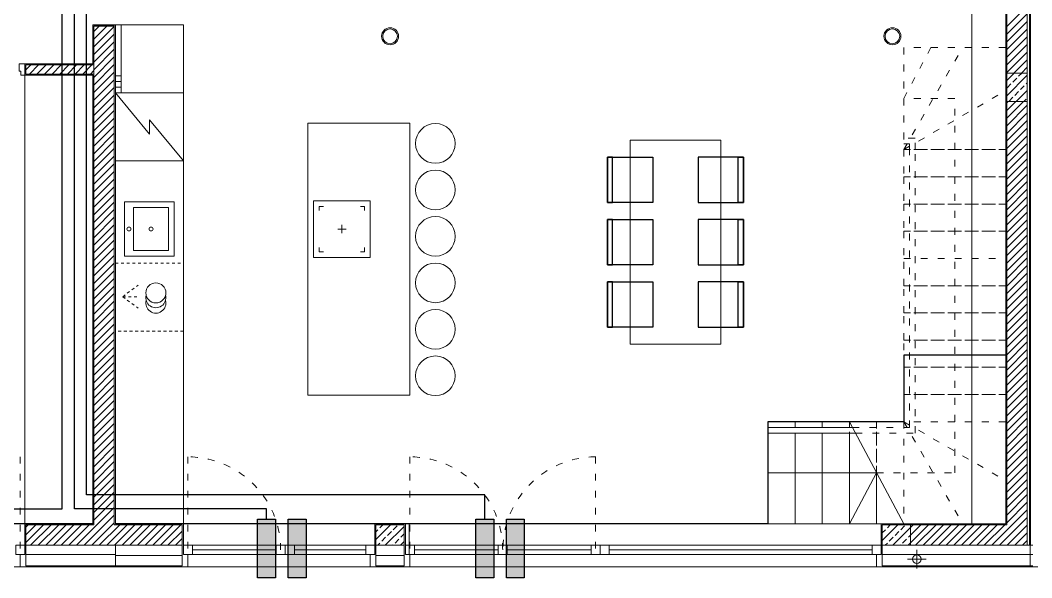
# Model space of a CAD drawing. Header units: millimetres. Extents: x 1780 to 154263, y -7240 to 17216.
# Drawn here: x 146291 to 147184, y 3028 to 3519 of the extents above; entities that cross this region are included whole.
import ezdxf

# ---------------------------------------------------------------- set-up
doc = ezdxf.new("R2010")
doc.units = ezdxf.units.MM
doc.linetypes.add('0.5_0.5', pattern=[1, 0.5, -0.5])
doc.linetypes.add('ACAD_ISO03W100', pattern=[30, 12, -18])
for name, color, linetype, lineweight in [('2d_SX_aranżacja drukowana', 200, 'Continuous', 5), ('2d_SX_aranżacja niedrukowana', 191, 'Continuous', 5), ('2d_SX_gruba przekroje', 90, 'Continuous', 20), ('2d_SX_instalacje - kanalizacja opadowa', 130, 'Continuous', 5), ('2d_SX_oznaczenia', 40, 'Continuous', 0), ('2d_SX_stolarka drzwiowa', 211, 'Continuous', 5), ('2d_SX_stolarka okienna', 5, 'Continuous', 5), ('2d_SX_szraf', 251, 'Continuous', 0), ('2d_SX_warstwy', 181, 'Continuous', 9), ('2d_SX_widok', 10, 'Continuous', 9)]:
    doc.layers.add(name, color=color, linetype=linetype, lineweight=lineweight)
doc.layers.add('2d_SX_powierzchnia', color=251, linetype='Continuous', plot=False)
doc.layers.add('2d_SX_rewizja 18 września', color=210, linetype='Continuous')
doc.layers.add('60 instalacje elektryka', color=10, linetype='Continuous')
doc.linetypes.add('ZIGZAG', pattern='A,0.00254,-5.08,[131,ltypeshp.shx,S=5.08,R=0,X=-5.08,Y=0],-10.16,[131,ltypeshp.shx,S=5.08,R=180,X=5.08,Y=0],-5.08', length=20.32254)

# ---------------------------------------------------------------- blocks, each defined once
blk = doc.blocks.new('PDKLD B1')
at = {"layer": '2d_SX_szraf'}
h = blk.add_hatch(dxfattribs=at)
h.set_pattern_fill('ANSI31', color=8, scale=1.5, angle=90, style=0)
h.set_pattern_definition([(45, (4094.675, -11086.748), (-3.36759605, 3.36759605), [])])
h.paths.add_polyline_path([(111730.67, -12986.54), (111730.67, -12978.54), (111790.67, -12978.54), (111790.67, -12986.54)])
at = {"color": 8}
for points in [[(112244.06, -13059.83), (112284.06, -13059.83), (112284.06, -13099.83), (112244.06, -13099.83)], [(112244.06, -13099.83), (112248.5, -13099.83), (112248.5, -13059.83), (112244.06, -13059.83), (112244.06, -13059.83)], [(112364.06, -13059.83), (112324.06, -13059.83), (112324.06, -13099.83), (112364.06, -13099.83)], [(112364.06, -13099.83), (112359.61, -13099.83), (112359.61, -13059.83), (112364.06, -13059.83), (112364.06, -13059.83)], [(112244.06, -13114.83), (112284.06, -13114.83), (112284.06, -13154.83), (112244.06, -13154.83)], [(112244.06, -13154.83), (112248.5, -13154.83), (112248.5, -13114.83), (112244.06, -13114.83), (112244.06, -13114.83)], [(112364.06, -13114.83), (112324.06, -13114.83), (112324.06, -13154.83), (112364.06, -13154.83)], [(112364.06, -13154.83), (112359.61, -13154.83), (112359.61, -13114.83), (112364.06, -13114.83), (112364.06, -13114.83)], [(112244.06, -13169.83), (112284.06, -13169.83), (112284.06, -13209.83), (112244.06, -13209.83)], [(112244.06, -13209.83), (112248.5, -13209.83), (112248.5, -13169.83), (112244.06, -13169.83), (112244.06, -13169.83)], [(112364.06, -13169.83), (112324.06, -13169.83), (112324.06, -13209.83), (112364.06, -13209.83)], [(112364.06, -13209.83), (112359.61, -13209.83), (112359.61, -13169.83), (112364.06, -13169.83), (112364.06, -13169.83)]]:
    blk.add_lwpolyline(points, close=True, dxfattribs=at)
at = {"layer": '2d_SX_aranżacja drukowana', "color": 8}
for p, q in [((111809.67, -12943.26), (111869.67, -12943.26)), ((111809.67, -13383.26), (111809.67, -12943.26)), ((111869.67, -12943.26), (111869.67, -13383.26)), ((112069.67, -13029.76), (111979.67, -13029.76)), ((111979.67, -13029.76), (111979.67, -13269.76)), ((112069.67, -13269.76), (112069.67, -13029.76)), ((111979.67, -13269.76), (112069.67, -13269.76)), ((111869.67, -13383.26), (111809.67, -13383.26))]:
    blk.add_line(p, q, dxfattribs=at)
at = {"layer": '2d_SX_aranżacja drukowana', "color": 8, "ltscale": 5}
for points in [[(111869.67, -13003.26), (111869.67, -12943.26), (111809.67, -12943.26), (111809.67, -13003.26)], [(111809.67, -12993.26), (111809.67, -12988.26), (111814.67, -12988.26), (111814.67, -12993.26)], [(111809.67, -12998.26), (111809.67, -12993.26), (111814.67, -12993.26), (111814.67, -12998.26)], [(111809.67, -13003.26), (111809.67, -12998.26), (111814.67, -12998.26), (111814.67, -13003.26)]]:
    blk.add_lwpolyline(points, close=True, dxfattribs=at)
blk.add_lwpolyline([(111809.67, -13003.26), (111814.67, -13003.26), (111814.67, -12943.26)], dxfattribs=at)
at = {"layer": '2d_SX_aranżacja drukowana', "color": 8}
for points in [[(111869.67, -13003.26), (111809.67, -13003.26), (111809.67, -13063.26), (111869.67, -13063.26)], [(111861.67, -13147.26), (111861.67, -13099.26), (111817.67, -13099.26), (111817.67, -13147.26)], [(111984.67, -13098.26), (112034.67, -13098.26), (112034.67, -13148.26), (111984.67, -13148.26)], [(111856.67, -13142.26), (111856.67, -13104.26), (111825.67, -13104.26), (111825.67, -13142.26)]]:
    blk.add_lwpolyline(points, close=True, dxfattribs=at)
for points in [[(111869.67, -13063.26), (111839.67, -13026.86), (111839.67, -13039.66), (111809.67, -13003.26)], [(111989.67, -13106.97), (111989.67, -13103.26), (111993.39, -13103.26)], [(112029.67, -13106.97), (112029.67, -13103.26), (112025.96, -13103.26)], [(112009.67, -13119.54), (112009.67, -13123.26), (112005.96, -13123.26)], [(112013.39, -13123.26), (112009.67, -13123.26), (112009.67, -13126.97)], [(111989.67, -13139.54), (111989.67, -13143.26), (111993.39, -13143.26)], [(112029.67, -13139.54), (112029.67, -13143.26), (112025.96, -13143.26)]]:
    blk.add_lwpolyline(points, dxfattribs=at)
at = {"layer": '2d_SX_aranżacja drukowana', "color": 8, "linetype": '0.5_0.5', "ltscale": 5}
blk.add_lwpolyline([(111809.67, -13213.26), (111809.67, -13153.26), (111869.67, -13153.26), (111869.67, -13213.26)], close=True, dxfattribs=at)
for points in [[(111816.22, -13182.95), (111829.74, -13172.78)], [(111816.22, -13182.95), (111829.74, -13193.12)], [(111816.22, -13182.95), (111831.13, -13182.95)]]:
    blk.add_lwpolyline(points, dxfattribs=at)
at = {"layer": '2d_SX_aranżacja drukowana', "color": 8}
for centre, radius in [((111821.67, -13123.26), 1.75), ((111841.17, -13123.26), 1.75), ((111845.41, -13179.63), 8.84)]:
    blk.add_circle(centre, radius, dxfattribs=at)
for centre, start, end in [((111845.41, -13183.9), 166.04438, 13.95562), ((111845.41, -13188.63), 164.45458, 15.54542)]:
    blk.add_arc(centre, 8.84, start, end, dxfattribs=at)
at = {"layer": '2d_SX_aranżacja niedrukowana', "color": 8}
for p, q in [((112565.67, -12633.26), (112565.67, -13383.26)), ((111789.67, -12987.54), (111729.67, -12987.54)), ((111729.67, -12987.54), (111729.67, -13383.26)), ((111789.67, -13383.26), (111789.67, -12987.54)), ((112344.06, -13044.83), (112264.06, -13044.83)), ((112264.06, -13044.83), (112264.06, -13224.83)), ((112344.06, -13224.83), (112344.06, -13044.83)), ((112264.06, -13224.83), (112344.06, -13224.83)), ((111729.67, -13383.26), (111789.67, -13383.26))]:
    blk.add_line(p, q, dxfattribs=at)
at = {"layer": '2d_SX_aranżacja niedrukowana', "color": 8, "linetype": 'ACAD_ISO03W100', "ltscale": 0.5}
for p, q in [((112069.67, -13029.76), (112039.67, -13029.76)), ((112069.67, -13269.76), (112069.67, -13029.76)), ((112039.67, -13269.76), (112069.67, -13269.76))]:
    blk.add_line(p, q, dxfattribs=at)
at = {"layer": '2d_SX_aranżacja niedrukowana', "color": 8}
for centre in [(112092.17, -13047.76), (112092.17, -13088.76), (112092.17, -13088.76), (112092.17, -13129.76), (112092.17, -13170.76), (112092.17, -13211.76), (112092.17, -13252.76)]:
    blk.add_circle(centre, 17.5, dxfattribs=at)
at = {"layer": '2d_SX_gruba przekroje', "color": 8}
for p, q in [((112595.67, -13383.26), (112595.67, -12632.26)), ((111789.67, -12977.54), (111789.67, -12943.26)), ((111789.67, -12943.26), (111809.67, -12943.26)), ((111809.67, -12943.26), (111809.67, -13383.26)), ((111729.67, -12987.54), (111729.67, -12977.54)), ((111729.67, -12977.54), (111789.67, -12977.54)), ((111789.67, -12987.54), (111729.67, -12987.54)), ((111789.67, -13383.26), (111789.67, -12987.54)), ((111729.67, -13383.26), (111729.67, -13383.26)), ((111729.67, -13383.26), (111789.67, -13383.26)), ((111809.67, -13383.26), (111869.67, -13383.26)), ((111869.67, -13383.26), (111869.67, -13383.26)), ((112065.67, -13383.26), (112038.67, -13383.26)), ((112038.67, -13383.26), (112038.67, -13410.26)), ((112065.67, -13410.26), (112065.67, -13383.26)), ((112485.67, -13383.26), (112485.67, -13383.26)), ((112485.67, -13383.26), (112595.67, -13383.26)), ((111725.67, -13421.26), (111725.67, -13410.26)), ((111725.67, -13410.26), (111729.67, -13410.26)), ((111873.67, -13410.26), (111869.67, -13410.26)), ((111873.67, -13421.26), (111873.67, -13410.26)), ((112034.67, -13421.26), (112034.67, -13410.26)), ((112034.67, -13410.26), (112038.67, -13410.26)), ((112069.67, -13410.26), (112065.67, -13410.26)), ((112069.67, -13421.26), (112069.67, -13410.26)), ((112481.67, -13421.26), (112481.67, -13410.26)), ((112481.67, -13410.26), (112485.67, -13410.26)), ((111729.67, -13421.26), (111725.67, -13421.26)), ((111869.67, -13421.26), (111729.67, -13421.26)), ((111869.67, -13421.26), (111873.67, -13421.26)), ((112038.67, -13421.26), (112034.67, -13421.26)), ((112038.67, -13421.26), (112065.67, -13421.26)), ((112065.67, -13421.26), (112069.67, -13421.26)), ((112485.67, -13421.26), (112481.67, -13421.26)), ((112617.17, -13421.26), (112485.67, -13421.26)), ((112617.17, -13421.26), (112748.67, -13421.26))]:
    blk.add_line(p, q, dxfattribs=at)
for centre, radius in [((112052.17, -12953.26), 7.5), ((112052.17, -12953.26), 6.5), ((112495.67, -12953.26), 7.5), ((112495.67, -12953.26), 6.5)]:
    blk.add_circle(centre, radius, dxfattribs=at)
at = {"layer": '2d_SX_instalacje - kanalizacja opadowa', "color": 8}
for points in [[(112517.17, -13422.67), (112517.17, -13406.34)], [(112525.34, -13414.51), (112509.01, -13414.51)]]:
    blk.add_lwpolyline(points, dxfattribs=at)
blk.add_circle((112517.17, -13414.51), 3.75, dxfattribs=at)
at = {"layer": '2d_SX_oznaczenia', "color": 8, "linetype": 'ACAD_ISO03W100', "ltscale": 0.5}
for p, q in [((112505.67, -13008.26), (112529.57, -12963.26)), ((112550.67, -13008.26), (112505.67, -13008.26)), ((112550.67, -13338.26), (112550.67, -13008.26)), ((112481.67, -13338.26), (112550.67, -13338.26))]:
    blk.add_line(p, q, dxfattribs=at)
at = {"layer": '2d_SX_oznaczenia', "color": 8, "ltscale": 0.5}
for p, q in [((112505.67, -13383.26), (112457.67, -13293.26)), ((112385.67, -13338.26), (112481.67, -13338.26)), ((112481.67, -13338.26), (112457.67, -13383.26))]:
    blk.add_line(p, q, dxfattribs=at)
at = {"layer": '2d_SX_powierzchnia', "color": 8}
for p, q in [((112595.67, -12633.26), (112595.67, -13234.59)), ((111789.67, -12943.26), (111809.67, -12943.26)), ((111789.67, -12987.54), (111789.67, -13383.26)), ((112595.67, -13234.59), (112505.67, -13234.59)), ((112505.67, -13234.59), (112505.67, -13293.26)), ((112505.67, -13293.26), (112385.67, -13293.26)), ((112385.67, -13293.26), (112385.67, -13383.26)), ((111789.67, -13383.26), (111369.67, -13383.26)), ((112385.67, -13383.26), (111809.67, -13383.26))]:
    blk.add_line(p, q, dxfattribs=at)
at = {"layer": '2d_SX_stolarka drzwiowa', "color": 8}
blk.add_lwpolyline([(111726.17, -12987.54), (111729.67, -12987.54), (111729.67, -12977.54), (111724.67, -12977.54), (111724.67, -12984.04), (111726.17, -12984.04), (111726.17, -12987.54)], dxfattribs=at)
at = {"layer": '2d_SX_stolarka okienna', "color": 8, "linetype": 'ACAD_ISO03W100', "ltscale": 0.5}
for p, q in [((111725.67, -13324.26), (111725.67, -13406.26)), ((111873.67, -13324.26), (111873.67, -13406.26)), ((112069.67, -13324.26), (112069.67, -13406.26)), ((112233.67, -13324.26), (112233.67, -13406.26))]:
    blk.add_line(p, q, dxfattribs=at)
at = {"layer": '2d_SX_stolarka okienna', "color": 8}
for points in [[(111729.67, -13402.26), (111721.67, -13402.26), (111721.67, -13410.26), (111729.67, -13410.26), (111729.67, -13402.26)], [(111869.67, -13402.26), (111877.67, -13402.26), (111877.67, -13410.26), (111869.67, -13410.26), (111869.67, -13402.26)], [(111877.67, -13402.26), (111877.67, -13410.26), (111951.67, -13410.26), (111951.67, -13402.26)], [(111959.67, -13402.26), (111951.67, -13402.26), (111951.67, -13410.26), (111959.67, -13410.26), (111959.67, -13402.26)], [(111959.67, -13402.26), (111967.67, -13402.26), (111967.67, -13410.26), (111959.67, -13410.26), (111959.67, -13402.26)], [(111967.67, -13402.26), (111967.67, -13410.26), (112030.67, -13410.26), (112030.67, -13402.26)], [(112038.67, -13402.26), (112030.67, -13402.26), (112030.67, -13410.26), (112038.67, -13410.26), (112038.67, -13402.26)], [(112065.67, -13402.26), (112073.67, -13402.26), (112073.67, -13410.26), (112065.67, -13410.26), (112065.67, -13402.26)], [(112073.67, -13402.26), (112073.67, -13410.26), (112147.67, -13410.26), (112147.67, -13402.26)], [(112147.67, -13402.26), (112155.67, -13402.26), (112155.67, -13410.26), (112147.67, -13410.26), (112147.67, -13402.26)], [(112155.67, -13402.26), (112147.67, -13402.26), (112147.67, -13410.26), (112155.67, -13410.26), (112155.67, -13402.26)], [(112229.67, -13402.26), (112229.67, -13410.26), (112155.67, -13410.26), (112155.67, -13402.26)], [(112237.67, -13402.26), (112229.67, -13402.26), (112229.67, -13410.26), (112237.67, -13410.26), (112237.67, -13402.26)], [(112237.67, -13402.26), (112245.67, -13402.26), (112245.67, -13410.26), (112237.67, -13410.26), (112237.67, -13402.26)], [(112245.67, -13402.26), (112245.67, -13410.26), (112477.67, -13410.26), (112477.67, -13402.26)], [(112485.67, -13402.26), (112477.67, -13402.26), (112477.67, -13410.26), (112485.67, -13410.26), (112485.67, -13402.26)]]:
    blk.add_lwpolyline(points, close=True, dxfattribs=at)
for points in [[(111877.67, -13406.26), (111951.67, -13406.26)], [(111967.67, -13406.26), (112030.67, -13406.26)], [(112073.67, -13406.26), (112147.67, -13406.26)], [(112229.67, -13406.26), (112155.67, -13406.26)], [(112245.67, -13406.26), (112477.67, -13406.26)]]:
    blk.add_lwpolyline(points, dxfattribs=at)
at = {"layer": '2d_SX_stolarka okienna', "color": 8, "linetype": 'ACAD_ISO03W100', "ltscale": 0.5}
for centre, start, end in [((111873.51, -13406.33), 0.04855, 89.8832), ((112069.51, -13406.33), 0.04855, 89.8832), ((112233.84, -13406.33), 90.1168, 179.95145)]:
    blk.add_arc(centre, 82.07, start, end, dxfattribs=at)
at = {"layer": '2d_SX_szraf', "color": 8, "linetype": 'Continuous'}
for p, q in [((112596.67, -12944.73), (112614.67, -12926.73)), ((112596.67, -12951.46), (112614.67, -12933.46)), ((111790.67, -12949.08), (111795.49, -12944.26)), ((111790.67, -12955.81), (111802.23, -12944.26)), ((111790.67, -12962.55), (111808.67, -12944.55)), ((112596.67, -12958.2), (112614.67, -12940.2)), ((112596.67, -12964.93), (112614.67, -12946.93)), ((111790.67, -12969.28), (111808.67, -12951.28)), ((112596.67, -12971.67), (112614.67, -12953.67)), ((111790.67, -12976.02), (111808.67, -12958.02)), ((111790.67, -12982.75), (111808.67, -12964.75)), ((112596.67, -12978.4), (112614.67, -12960.4)), ((111790.67, -12989.49), (111808.67, -12971.49)), ((112596.67, -12985.14), (112614.67, -12967.14)), ((112602.79, -12985.76), (112614.67, -12973.87)), ((111790.67, -12996.22), (111808.67, -12978.22)), ((112609.52, -12985.76), (112614.67, -12980.61)), ((111790.67, -13002.96), (111808.67, -12984.96)), ((111790.67, -13009.69), (111808.67, -12991.69)), ((112596.67, -12992.16), (112603.07, -12985.76)), ((112596.67, -13005.63), (112614.67, -12987.63)), ((112601.98, -12993.59), (112605.34, -12990.22)), ((112607.03, -12988.54), (112609.81, -12985.76)), ((111790.67, -13016.43), (111808.67, -12998.43)), ((112596.93, -12998.64), (112600.29, -12995.27)), ((112603.66, -13005.38), (112607.03, -13002.01)), ((112605.02, -13010.76), (112614.67, -13001.1)), ((112608.71, -13000.32), (112612.08, -12996.96)), ((112613.76, -12995.27), (112614.67, -12994.36)), ((111790.67, -13023.16), (111808.67, -13005.16)), ((112596.67, -13011.92), (112597.83, -13010.76)), ((112596.67, -13018.65), (112604.57, -13010.76)), ((112596.67, -13025.39), (112611.3, -13010.76)), ((112598.61, -13010.43), (112601.98, -13007.06)), ((112611.75, -13010.76), (112613.76, -13008.74)), ((111790.67, -13029.9), (111808.67, -13011.9)), ((111790.67, -13036.64), (111808.67, -13018.64)), ((112596.67, -13032.12), (112614.67, -13014.12)), ((111790.67, -13043.37), (111808.67, -13025.37)), ((112596.67, -13038.86), (112614.67, -13020.86)), ((112596.67, -13045.59), (112614.67, -13027.59)), ((111790.67, -13050.11), (111808.67, -13032.11)), ((112596.67, -13052.33), (112614.67, -13034.33)), ((111790.67, -13056.84), (111808.67, -13038.84)), ((111790.67, -13063.58), (111808.67, -13045.58)), ((112596.67, -13059.06), (112614.67, -13041.06)), ((111790.67, -13070.31), (111808.67, -13052.31)), ((112596.67, -13065.8), (112614.67, -13047.8)), ((112596.67, -13072.53), (112614.67, -13054.53)), ((111790.67, -13077.05), (111808.67, -13059.05)), ((112596.67, -13079.27), (112614.67, -13061.27)), ((111790.67, -13083.78), (111808.67, -13065.78)), ((111790.67, -13090.52), (111808.67, -13072.52)), ((112596.67, -13086), (112614.67, -13068)), ((111790.67, -13097.25), (111808.67, -13079.25)), ((112596.67, -13092.74), (112614.67, -13074.74)), ((112596.67, -13099.47), (112614.67, -13081.47)), ((111790.67, -13103.99), (111808.67, -13085.99)), ((112596.67, -13106.21), (112614.67, -13088.21)), ((111790.67, -13110.72), (111808.67, -13092.72)), ((111790.67, -13117.46), (111808.67, -13099.46)), ((112596.67, -13112.95), (112614.67, -13094.95)), ((111790.67, -13124.19), (111808.67, -13106.19)), ((112596.67, -13119.68), (112614.67, -13101.68)), ((112596.67, -13126.42), (112614.67, -13108.42)), ((111790.67, -13130.93), (111808.67, -13112.93)), ((112596.67, -13133.15), (112614.67, -13115.15)), ((111790.67, -13137.66), (111808.67, -13119.66)), ((111790.67, -13144.4), (111808.67, -13126.4)), ((112596.67, -13139.89), (112614.67, -13121.89)), ((111790.67, -13151.13), (111808.67, -13133.13)), ((112596.67, -13146.62), (112614.67, -13128.62)), ((112596.67, -13153.36), (112614.67, -13135.36)), ((111790.67, -13157.87), (111808.67, -13139.87)), ((112596.67, -13160.09), (112614.67, -13142.09)), ((111790.67, -13164.6), (111808.67, -13146.6)), ((111790.67, -13171.34), (111808.67, -13153.34)), ((112596.67, -13166.83), (112614.67, -13148.83)), ((111790.67, -13178.07), (111808.67, -13160.07)), ((112596.67, -13173.56), (112614.67, -13155.56)), ((112596.67, -13180.3), (112614.67, -13162.3)), ((111790.67, -13184.81), (111808.67, -13166.81)), ((112596.67, -13187.03), (112614.67, -13169.03)), ((111790.67, -13191.54), (111808.67, -13173.54)), ((111790.67, -13198.28), (111808.67, -13180.28)), ((112596.67, -13193.77), (112614.67, -13175.77)), ((111790.67, -13205.01), (111808.67, -13187.01)), ((112596.67, -13200.5), (112614.67, -13182.5)), ((112596.67, -13207.24), (112614.67, -13189.24)), ((111790.67, -13211.75), (111808.67, -13193.75)), ((112596.67, -13213.97), (112614.67, -13195.97)), ((111790.67, -13218.49), (111808.67, -13200.49)), ((111790.67, -13225.22), (111808.67, -13207.22)), ((112596.67, -13220.71), (112614.67, -13202.71)), ((111790.67, -13231.96), (111808.67, -13213.96)), ((112596.67, -13227.44), (112614.67, -13209.44)), ((112596.67, -13234.18), (112614.67, -13216.18)), ((111790.67, -13238.69), (111808.67, -13220.69)), ((112596.67, -13240.91), (112614.67, -13222.91)), ((111790.67, -13245.43), (111808.67, -13227.43)), ((111790.67, -13252.16), (111808.67, -13234.16)), ((112596.67, -13247.65), (112614.67, -13229.65)), ((111790.67, -13258.9), (111808.67, -13240.9)), ((112596.67, -13254.38), (112614.67, -13236.38)), ((112596.67, -13261.12), (112614.67, -13243.12)), ((111790.67, -13265.63), (111808.67, -13247.63)), ((112596.67, -13267.85), (112614.67, -13249.85)), ((111790.67, -13272.37), (111808.67, -13254.37)), ((112596.67, -13274.59), (112614.67, -13256.59)), ((111790.67, -13279.1), (111808.67, -13261.1)), ((111790.67, -13285.84), (111808.67, -13267.84)), ((112596.67, -13281.33), (112614.67, -13263.33)), ((111790.67, -13292.57), (111808.67, -13274.57)), ((112596.67, -13288.06), (112614.67, -13270.06)), ((112596.67, -13294.8), (112614.67, -13276.8)), ((111790.67, -13299.31), (111808.67, -13281.31)), ((112596.67, -13301.53), (112614.67, -13283.53)), ((111790.67, -13306.04), (111808.67, -13288.04)), ((111790.67, -13312.78), (111808.67, -13294.78)), ((112596.67, -13308.27), (112614.67, -13290.27)), ((111790.67, -13319.51), (111808.67, -13301.51)), ((112596.67, -13315), (112614.67, -13297)), ((112596.67, -13321.74), (112614.67, -13303.74)), ((111790.67, -13326.25), (111808.67, -13308.25)), ((112596.67, -13328.47), (112614.67, -13310.47)), ((111790.67, -13332.98), (111808.67, -13314.98)), ((111790.67, -13339.72), (111808.67, -13321.72)), ((112596.67, -13335.21), (112614.67, -13317.21)), ((111790.67, -13346.45), (111808.67, -13328.45)), ((112596.67, -13341.94), (112614.67, -13323.94)), ((112596.67, -13348.68), (112614.67, -13330.68)), ((111790.67, -13353.19), (111808.67, -13335.19)), ((112596.67, -13355.41), (112614.67, -13337.41)), ((111790.67, -13359.92), (111808.67, -13341.92)), ((111790.67, -13366.66), (111808.67, -13348.66)), ((112596.67, -13362.15), (112614.67, -13344.15)), ((111790.67, -13373.39), (111808.67, -13355.39)), ((112596.67, -13368.88), (112614.67, -13350.88)), ((112596.67, -13375.62), (112614.67, -13357.62)), ((111790.67, -13380.13), (111808.67, -13362.13)), ((112596.67, -13382.35), (112614.67, -13364.35)), ((111775.28, -13402.26), (111808.67, -13368.87)), ((111782.02, -13402.26), (111808.67, -13375.6)), ((112583.51, -13402.26), (112614.67, -13371.09)), ((111730.67, -13386.25), (111732.67, -13384.26)), ((111730.67, -13392.98), (111739.4, -13384.26)), ((111730.67, -13399.72), (111746.14, -13384.26)), ((111734.87, -13402.26), (111752.87, -13384.26)), ((111741.61, -13402.26), (111759.61, -13384.26)), ((111748.34, -13402.26), (111766.34, -13384.26)), ((111755.08, -13402.26), (111773.08, -13384.26)), ((111761.81, -13402.26), (111779.81, -13384.26)), ((111768.55, -13402.26), (111786.55, -13384.26)), ((111788.75, -13402.26), (111808.67, -13382.34)), ((111795.49, -13402.26), (111813.49, -13384.26)), ((111802.22, -13402.26), (111820.22, -13384.26)), ((111808.96, -13402.26), (111826.96, -13384.26)), ((111815.69, -13402.26), (111833.69, -13384.26)), ((111822.43, -13402.26), (111840.43, -13384.26)), ((111829.16, -13402.26), (111847.16, -13384.26)), ((111835.9, -13402.26), (111853.9, -13384.26)), ((111842.63, -13402.26), (111860.63, -13384.26)), ((111849.37, -13402.26), (111867.37, -13384.26)), ((112039.67, -13397.1), (112052.51, -13384.26)), ((112043.19, -13386.84), (112045.78, -13384.26)), ((112047.98, -13402.26), (112064.67, -13385.57)), ((112054.98, -13388.52), (112058.35, -13385.16)), ((112486.67, -13384.65), (112487.07, -13384.26)), ((112486.67, -13398.12), (112500.54, -13384.26)), ((112491.22, -13386.84), (112493.8, -13384.26)), ((112503, -13388.52), (112506.37, -13385.16)), ((112511.67, -13386.53), (112513.95, -13384.26)), ((112511.67, -13393.27), (112520.68, -13384.26)), ((112511.67, -13400), (112527.42, -13384.26)), ((112516.15, -13402.26), (112534.15, -13384.26)), ((112522.89, -13402.26), (112540.89, -13384.26)), ((112529.62, -13402.26), (112547.62, -13384.26)), ((112536.36, -13402.26), (112554.36, -13384.26)), ((112543.09, -13402.26), (112561.09, -13384.26)), ((112549.83, -13402.26), (112567.83, -13384.26)), ((112556.56, -13402.26), (112574.56, -13384.26)), ((112563.3, -13402.26), (112581.3, -13384.26)), ((112570.03, -13402.26), (112588.03, -13384.26)), ((112576.77, -13402.26), (112594.77, -13384.26)), ((112590.24, -13402.26), (112614.67, -13377.82)), ((112596.98, -13402.26), (112614.67, -13384.56)), ((111856.1, -13402.26), (111868.67, -13389.69)), ((112039.67, -13390.36), (112041.51, -13388.52)), ((112049.93, -13393.58), (112053.3, -13390.21)), ((112061.72, -13395.26), (112064.67, -13392.3)), ((112486.67, -13391.38), (112489.53, -13388.52)), ((112496.01, -13402.26), (112511.67, -13386.59)), ((112497.95, -13393.58), (112501.32, -13390.21)), ((112509.74, -13395.26), (112511.67, -13393.33)), ((112603.71, -13402.26), (112614.67, -13391.29)), ((111862.84, -13402.26), (111868.67, -13396.42)), ((112041.25, -13402.26), (112043.19, -13400.31)), ((112044.88, -13398.63), (112048.25, -13395.26)), ((112054.72, -13402.26), (112054.98, -13402)), ((112056.66, -13400.31), (112060.03, -13396.94)), ((112061.45, -13402.26), (112064.67, -13399.04)), ((112489.27, -13402.26), (112491.22, -13400.31)), ((112492.9, -13398.63), (112496.27, -13395.26)), ((112502.74, -13402.26), (112503, -13402)), ((112504.69, -13400.31), (112508.05, -13396.94)), ((112509.48, -13402.26), (112511.67, -13400.06)), ((112610.45, -13402.26), (112614.67, -13398.03))]:
    blk.add_line(p, q, dxfattribs=at)
at = {"layer": '2d_SX_szraf', "color": 8, "linetype": 'ZIGZAG'}
for p, q in [((111730.67, -13410.26), (111809.67, -13410.26)), ((111809.67, -13411.26), (111868.67, -13411.26)), ((112039.67, -13411.31), (112064.67, -13411.26)), ((112486.67, -13410.26), (112614.67, -13410.26)), ((112614.67, -13410.26), (112617.17, -13410.26)), ((112619.67, -13410.26), (112617.17, -13410.26))]:
    blk.add_line(p, q, dxfattribs=at)
at = {"layer": '2d_SX_warstwy', "color": 8}
for p, q in [((112614.67, -12594.26), (112614.67, -12985.76)), ((112614.67, -13402.26), (112614.67, -12594.26)), ((112614.67, -13402.26), (112614.67, -12594.26)), ((112616.67, -12594.26), (112616.67, -13402.26)), ((112617.67, -12594.26), (112617.67, -13402.26)), ((112596.67, -12985.76), (112596.67, -12612.26)), ((112596.67, -12612.26), (112596.67, -13384.26)), ((111790.67, -13384.26), (111790.67, -12944.26)), ((111790.67, -12944.26), (111808.67, -12944.26)), ((111808.67, -12944.26), (111808.67, -13384.26)), ((112614.67, -12985.76), (112596.67, -12985.76)), ((112596.67, -12985.76), (112614.67, -12985.76)), ((112596.67, -13010.76), (112596.67, -12985.76)), ((112614.67, -12985.76), (112614.67, -13010.76)), ((112614.67, -13010.76), (112596.67, -13010.76)), ((111730.67, -13402.26), (111730.67, -13384.26)), ((111730.67, -13384.26), (111790.67, -13384.26)), ((111808.67, -13384.26), (111868.67, -13384.26)), ((111868.67, -13384.26), (111868.67, -13402.26)), ((112039.67, -13402.26), (112039.67, -13384.26)), ((112039.67, -13384.26), (112064.67, -13384.26)), ((112064.67, -13384.26), (112064.67, -13402.26)), ((112486.67, -13402.26), (112486.67, -13384.26)), ((112486.67, -13384.26), (112511.67, -13384.26)), ((112511.67, -13384.26), (112511.67, -13402.26)), ((112596.67, -13384.26), (112511.67, -13384.26)), ((112511.67, -13384.26), (112511.67, -13402.26)), ((111868.67, -13402.26), (111730.67, -13402.26)), ((111730.67, -13402.26), (111730.67, -13420.26)), ((111868.67, -13402.26), (111730.67, -13402.26)), ((111809.67, -13402.26), (111809.67, -13420.26)), ((111868.67, -13418.26), (111868.67, -13402.26)), ((112064.67, -13402.26), (112039.67, -13402.26)), ((112039.67, -13402.26), (112039.67, -13420.26)), ((112064.67, -13402.26), (112039.67, -13402.26)), ((112064.67, -13420.26), (112064.67, -13402.26)), ((112511.67, -13402.26), (112486.67, -13402.26)), ((112486.67, -13402.26), (112486.67, -13420.26)), ((112511.67, -13402.26), (112614.67, -13402.26)), ((112616.67, -13402.26), (112614.67, -13402.26)), ((112616.67, -13402.26), (112617.17, -13402.26)), ((112617.67, -13402.26), (112617.17, -13402.26)), ((112617.17, -13402.26), (112617.17, -13421.26)), ((112617.17, -13402.26), (112617.17, -13421.26)), ((112617.67, -13402.26), (112619.67, -13402.26)), ((111730.67, -13420.26), (111809.67, -13420.26)), ((111809.67, -13420.26), (111868.67, -13420.26)), ((111868.67, -13420.26), (111868.67, -13418.26)), ((112039.67, -13420.26), (112064.67, -13420.26)), ((112486.67, -13420.26), (112614.67, -13420.26)), ((112614.67, -13420.26), (112617.17, -13420.26)), ((112619.67, -13420.26), (112617.17, -13420.26))]:
    blk.add_line(p, q, dxfattribs=at)
blk.add_lwpolyline([(111730.67, -12986.54), (111730.67, -12978.54), (111790.67, -12978.54), (111790.67, -12986.54)], close=True, dxfattribs=at)
at = {"layer": '2d_SX_widok', "color": 8, "linetype": 'ACAD_ISO03W100', "ltscale": 0.5}
for p, q in [((112505.67, -13053.26), (112557.63, -12963.26)), ((112505.67, -12963.26), (112505.67, -13053.26)), ((112595.67, -12963.26), (112505.67, -12963.26)), ((112595.67, -13053.26), (112595.67, -12963.26)), ((112505.67, -13053.26), (112595.67, -13001.29)), ((112515.67, -13043.26), (112505.67, -13043.26)), ((112515.67, -13053.26), (112515.67, -13043.26)), ((112510.67, -13048.26), (112505.67, -13048.26)), ((112595.67, -13053.26), (112505.67, -13053.26)), ((112505.67, -13053.26), (112505.67, -13077.26)), ((112505.67, -13053.26), (112595.67, -13053.26)), ((112510.67, -13053.26), (112510.67, -13048.26)), ((112510.67, -13298.26), (112510.67, -13053.26)), ((112515.67, -13303.26), (112515.67, -13053.26)), ((112595.67, -13077.26), (112595.67, -13053.26)), ((112505.67, -13077.26), (112595.67, -13077.26)), ((112595.67, -13077.26), (112505.67, -13077.26)), ((112505.67, -13077.26), (112505.67, -13101.26)), ((112595.67, -13101.26), (112595.67, -13077.26)), ((112505.67, -13101.26), (112595.67, -13101.26)), ((112595.67, -13101.26), (112505.67, -13101.26)), ((112505.67, -13101.26), (112505.67, -13125.26)), ((112595.67, -13125.26), (112595.67, -13101.26)), ((112595.67, -13125.26), (112505.67, -13125.26)), ((112505.67, -13125.26), (112505.67, -13149.26)), ((112505.67, -13125.26), (112595.67, -13125.26)), ((112595.67, -13149.26), (112595.67, -13125.26)), ((112505.67, -13173.26), (112505.67, -13149.26)), ((112505.67, -13149.26), (112595.67, -13149.26)), ((112505.67, -13149.26), (112595.67, -13149.26)), ((112595.67, -13149.26), (112595.67, -13173.26)), ((112595.67, -13173.26), (112505.67, -13173.26)), ((112505.67, -13197.26), (112505.67, -13173.26)), ((112505.67, -13173.26), (112595.67, -13173.26)), ((112595.67, -13173.26), (112595.67, -13197.26)), ((112595.67, -13197.26), (112505.67, -13197.26)), ((112505.67, -13221.26), (112505.67, -13197.26)), ((112505.67, -13197.26), (112595.67, -13197.26)), ((112595.67, -13197.26), (112595.67, -13221.26)), ((112595.67, -13221.26), (112505.67, -13221.26)), ((112505.67, -13245.26), (112505.67, -13221.26)), ((112505.67, -13221.26), (112595.67, -13221.26)), ((112595.67, -13221.26), (112595.67, -13245.26)), ((112595.67, -13245.26), (112505.67, -13245.26)), ((112505.67, -13269.26), (112505.67, -13245.26)), ((112505.67, -13245.26), (112595.67, -13245.26)), ((112595.67, -13245.26), (112595.67, -13269.26)), ((112595.67, -13269.26), (112505.67, -13269.26)), ((112505.67, -13293.26), (112505.67, -13269.26)), ((112505.67, -13269.26), (112595.67, -13269.26)), ((112595.67, -13269.26), (112595.67, -13293.26)), ((112457.67, -13383.26), (112457.67, -13293.26)), ((112457.67, -13293.26), (112481.67, -13293.26)), ((112481.67, -13338.26), (112481.67, -13293.26)), ((112481.67, -13293.26), (112505.67, -13293.26)), ((112481.67, -13293.26), (112481.67, -13338.26)), ((112505.67, -13293.26), (112505.67, -13383.26)), ((112505.67, -13293.26), (112557.63, -13383.26)), ((112505.67, -13293.26), (112595.67, -13345.22)), ((112595.67, -13293.26), (112505.67, -13293.26)), ((112505.67, -13293.26), (112505.67, -13383.26)), ((112595.67, -13293.26), (112505.67, -13293.26)), ((112595.67, -13383.26), (112595.67, -13293.26)), ((112460.34, -13298.26), (112510.67, -13298.26)), ((112463.01, -13303.26), (112515.67, -13303.26)), ((112481.67, -13383.26), (112457.67, -13383.26)), ((112505.67, -13383.26), (112481.67, -13383.26)), ((112505.67, -13383.26), (112595.67, -13383.26))]:
    blk.add_line(p, q, dxfattribs=at)
at = {"layer": '2d_SX_widok', "color": 8, "ltscale": 0.5}
for p, q in [((112385.67, -13383.26), (112385.67, -13293.26)), ((112385.67, -13293.26), (112409.67, -13293.26)), ((112409.67, -13293.26), (112409.67, -13298.26)), ((112409.67, -13298.26), (112409.67, -13293.26)), ((112409.67, -13293.26), (112433.67, -13293.26)), ((112433.67, -13293.26), (112433.67, -13298.26)), ((112433.67, -13298.26), (112433.67, -13293.26)), ((112433.67, -13293.26), (112457.67, -13293.26)), ((112457.67, -13293.26), (112457.67, -13298.26)), ((112385.67, -13298.26), (112460.34, -13298.26)), ((112385.67, -13303.26), (112463.01, -13303.26)), ((112409.67, -13303.26), (112409.67, -13383.26)), ((112409.67, -13383.26), (112409.67, -13303.26)), ((112433.67, -13303.26), (112433.67, -13383.26)), ((112433.67, -13383.26), (112433.67, -13303.26)), ((112457.67, -13303.26), (112457.67, -13383.26)), ((112481.67, -13338.26), (112481.67, -13383.26)), ((111729.67, -13383.26), (111429.67, -13383.26)), ((111729.67, -13410.26), (111729.67, -13383.26)), ((112042.17, -13383.26), (111869.67, -13383.26)), ((111869.67, -13383.26), (111869.67, -13410.26)), ((112042.17, -13383.26), (112042.17, -13383.26)), ((112485.67, -13383.26), (112069.17, -13383.26)), ((112069.17, -13383.26), (112069.17, -13410.26)), ((112409.67, -13383.26), (112385.67, -13383.26)), ((112433.67, -13383.26), (112409.67, -13383.26)), ((112457.67, -13383.26), (112433.67, -13383.26)), ((112485.67, -13410.26), (112485.67, -13383.26)), ((111429.67, -13421.26), (111729.67, -13421.26)), ((111869.67, -13421.26), (112042.17, -13421.26)), ((112069.17, -13421.26), (112485.67, -13421.26))]:
    blk.add_line(p, q, dxfattribs=at)
blk = doc.blocks.new('kontaktron')
at = {"layer": '60 instalacje elektryka', "transparency": 33554687}
h = blk.add_hatch(color=256, dxfattribs=at)
h.dxf.hatch_style = 1
h.paths.add_polyline_path([(98382.7, -9882.7), (98405.3, -9882.7), (98405.3, -9956.7), (98382.7, -9956.7)])
h = blk.add_hatch(color=256, dxfattribs=at)
h.dxf.hatch_style = 1
h.paths.add_polyline_path([(98421.3, -9882.7), (98443.8, -9882.7), (98443.8, -9956.7), (98421.3, -9956.7)])
at = {"layer": '60 instalacje elektryka'}
for points in [[(98382.7, -9882.7), (98405.3, -9882.7), (98405.3, -9956.7), (98382.7, -9956.7)], [(98421.3, -9882.7), (98443.8, -9882.7), (98443.8, -9956.7), (98421.3, -9956.7)], [(98421.3, -9882.7), (98443.8, -9882.7), (98443.8, -9956.7), (98421.3, -9956.7)]]:
    blk.add_lwpolyline(points, close=True, dxfattribs=at)

msp = doc.modelspace()

# ---------------------------------------------------------------- linework, layer by layer
at = {"layer": '60 instalacje elektryka', "lineweight": 30}
for points in [[(146216.39, 3079.45), (146216.39, 3088.47), (146327.79, 3088.47), (146327.79, 3812.6)], [(146508.21, 3079.45), (146508.21, 3088.47), (146338.73, 3088.47), (146338.73, 3812.6)], [(146700.85, 3079.45), (146700.85, 3100.76), (146349.17, 3100.76), (146349.17, 3812.6)]]:
    msp.add_lwpolyline(points, dxfattribs=at)

# ---------------------------------------------------------------- block references
at = {"layer": '2d_SX_rewizja 18 września'}
msp.add_blockref('PDKLD B1', (34565.1, 16458.59), dxfattribs=at)
at = {"layer": '2d_SX_rewizja 18 września', "xscale": 0.7, "yscale": 0.7, "zscale": 0.7}
for p in [(77632.42, 9997.33), (77825.06, 9997.33)]:
    msp.add_blockref('kontaktron', p, dxfattribs=at)

doc.saveas('drawing.dxf')
